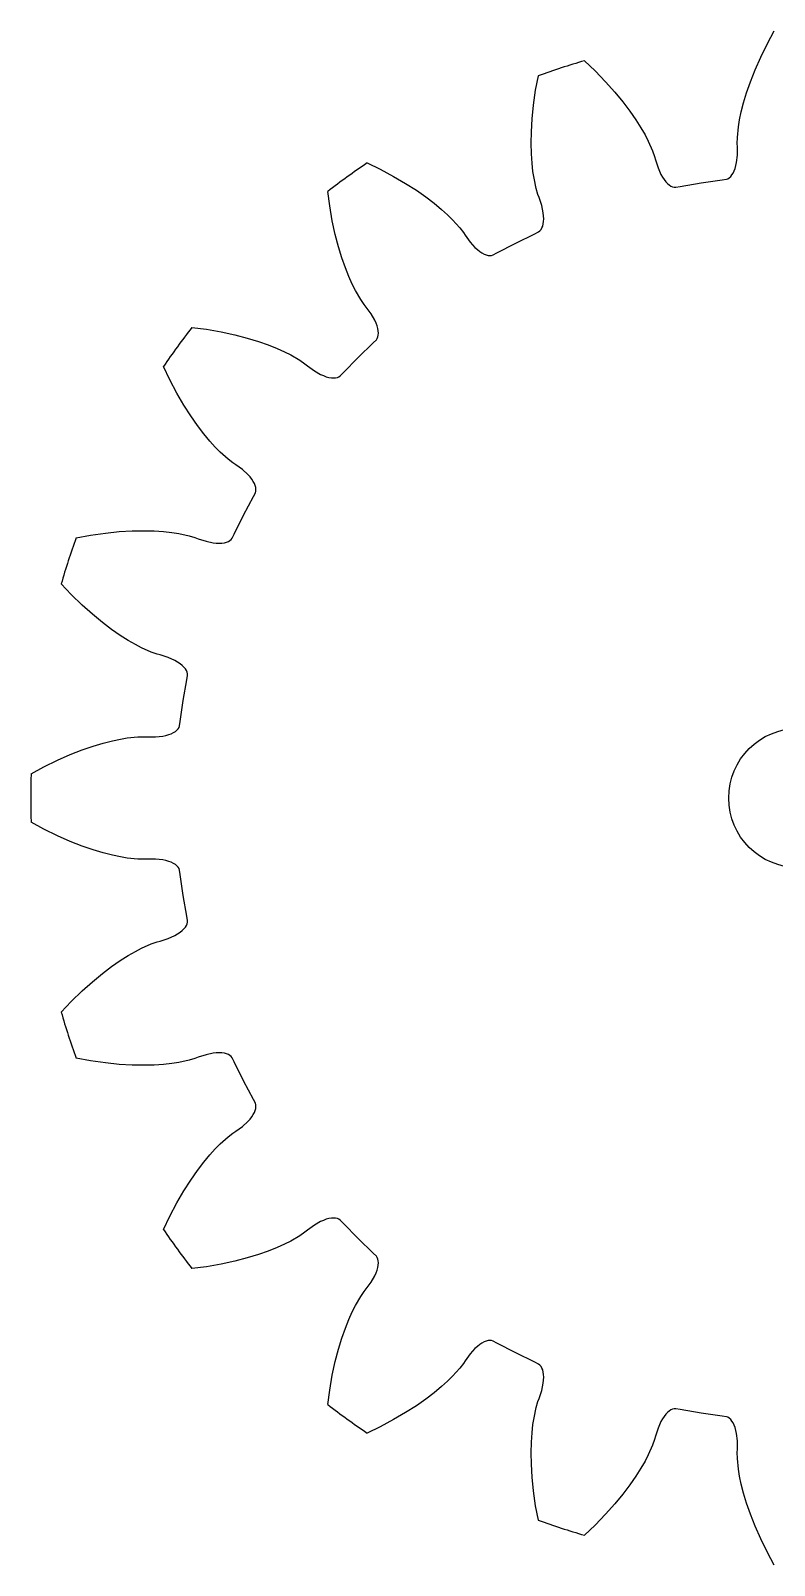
# Model space of a CAD drawing. Extents: x -22 to 22, y -22 to 22.
# Drawn here: x -22 to -0.69, y -21.99 to 21.99 of the extents above; entities that cross this region are included whole.
import ezdxf

# ---------------------------------------------------------------- set-up
doc = ezdxf.new("R2010")
doc.units = 0

msp = doc.modelspace()

# ---------------------------------------------------------------- linework, layer by layer
msp.add_circle((0, 0), 2)
msp.add_circle((0, 0), 2)
at = {"layer": 'layer0'}
for p, q in [((-0.894, 21.622), (-0.695, 21.989)), ((-1.085, 21.232), (-0.894, 21.622)), ((-6.134, 21.127), (-5.831, 20.84)), ((-1.246, 20.868), (-1.085, 21.232)), ((-7.532, 20.287), (-7.455, 20.698)), ((-5.831, 20.84), (-5.529, 20.528)), ((-1.38, 20.525), (-1.246, 20.868)), ((-7.593, 19.858), (-7.532, 20.287)), ((-5.529, 20.528), (-5.264, 20.231)), ((-5.264, 20.231), (-5.031, 19.947)), ((-1.488, 20.211), (-1.38, 20.525)), ((-7.633, 19.461), (-7.593, 19.858)), ((-5.031, 19.947), (-4.83, 19.681)), ((-1.64, 19.66), (-1.574, 19.921)), ((-1.574, 19.921), (-1.488, 20.211)), ((-7.655, 19.094), (-7.633, 19.461)), ((-4.83, 19.681), (-4.659, 19.433)), ((-4.659, 19.433), (-4.516, 19.205)), ((-1.72, 19.232), (-1.688, 19.43)), ((-1.688, 19.43), (-1.64, 19.66)), ((-7.66, 18.762), (-7.655, 19.094)), ((-4.516, 19.205), (-4.399, 19)), ((-4.399, 19), (-4.307, 18.822)), ((-1.756, 18.756), (-1.752, 18.93)), ((-1.752, 18.93), (-1.72, 19.232)), ((-7.653, 18.46), (-7.66, 18.762)), ((-4.307, 18.822), (-4.183, 18.544)), ((-4.183, 18.544), (-4.126, 18.381)), ((-1.751, 18.659), (-1.756, 18.756)), ((-1.752, 18.42), (-1.751, 18.659)), ((-12.363, 18.198), (-11.986, 18.018)), ((-7.635, 18.191), (-7.653, 18.46)), ((-7.609, 17.957), (-7.635, 18.191)), ((-4.126, 18.381), (-4.101, 18.287)), ((-4.101, 18.287), (-4.026, 18.06)), ((-4.026, 18.06), (-3.941, 17.871)), ((-1.843, 17.971), (-1.816, 18.043)), ((-1.816, 18.043), (-1.793, 18.124)), ((-1.793, 18.124), (-1.774, 18.214)), ((-1.774, 18.214), (-1.752, 18.42)), ((-11.986, 18.018), (-11.602, 17.815)), ((-11.602, 17.815), (-11.258, 17.614)), ((-11.258, 17.614), (-10.948, 17.416)), ((-7.579, 17.759), (-7.609, 17.957)), ((-7.516, 17.462), (-7.579, 17.759)), ((-3.941, 17.871), (-3.896, 17.791)), ((-3.896, 17.791), (-3.849, 17.721)), ((-3.849, 17.721), (-3.801, 17.66)), ((-3.801, 17.66), (-3.752, 17.61)), ((-3.752, 17.61), (-3.703, 17.569)), ((-3.391, 17.525), (-2.792, 17.63)), ((-2.792, 17.63), (-2.191, 17.715)), ((-2.191, 17.715), (-2.067, 17.732)), ((-2.067, 17.732), (-2.024, 17.748)), ((-2.024, 17.748), (-1.983, 17.774)), ((-1.983, 17.774), (-1.944, 17.809)), ((-1.944, 17.809), (-1.907, 17.854)), ((-1.907, 17.854), (-1.873, 17.908)), ((-1.873, 17.908), (-1.843, 17.971)), ((-13.432, 16.967), (-13.487, 17.381)), ((-10.948, 17.416), (-10.676, 17.225)), ((-10.676, 17.225), (-10.436, 17.042)), ((-7.466, 17.295), (-7.516, 17.462)), ((-7.431, 17.205), (-7.466, 17.295)), ((-7.358, 16.977), (-7.431, 17.205)), ((-3.703, 17.569), (-3.655, 17.538)), ((-3.655, 17.538), (-3.607, 17.517)), ((-3.607, 17.517), (-3.559, 17.505)), ((-3.559, 17.505), (-3.513, 17.503)), ((-3.513, 17.503), (-3.391, 17.525)), ((-13.358, 16.539), (-13.432, 16.967)), ((-10.436, 17.042), (-10.229, 16.869)), ((-10.229, 16.869), (-10.055, 16.711)), ((-7.316, 16.774), (-7.358, 16.977)), ((-7.306, 16.683), (-7.316, 16.774)), ((-13.273, 16.15), (-13.358, 16.539)), ((-10.055, 16.711), (-9.912, 16.57)), ((-9.912, 16.57), (-9.709, 16.344)), ((-9.709, 16.344), (-9.604, 16.206)), ((-7.41, 16.254), (-7.378, 16.291)), ((-7.378, 16.291), (-7.352, 16.337)), ((-7.352, 16.337), (-7.331, 16.39)), ((-7.331, 16.39), (-7.315, 16.452)), ((-7.315, 16.452), (-7.306, 16.522)), ((-7.302, 16.599), (-7.306, 16.683)), ((-7.306, 16.522), (-7.302, 16.599)), ((-13.181, 15.794), (-13.273, 16.15)), ((-9.604, 16.206), (-9.551, 16.125)), ((-9.551, 16.125), (-9.41, 15.932)), ((-9.41, 15.932), (-9.271, 15.778)), ((-8.64, 15.62), (-8.104, 15.904)), ((-8.104, 15.904), (-7.558, 16.171)), ((-7.558, 16.171), (-7.446, 16.225)), ((-7.446, 16.225), (-7.41, 16.254)), ((-13.083, 15.476), (-13.181, 15.794)), ((-12.983, 15.192), (-13.083, 15.476)), ((-9.271, 15.778), (-9.203, 15.716)), ((-9.203, 15.716), (-9.136, 15.664)), ((-9.136, 15.664), (-9.072, 15.622)), ((-9.072, 15.622), (-9.01, 15.588)), ((-9.01, 15.588), (-8.951, 15.565)), ((-8.951, 15.565), (-8.895, 15.55)), ((-8.895, 15.55), (-8.843, 15.545)), ((-8.843, 15.545), (-8.794, 15.548)), ((-8.794, 15.548), (-8.75, 15.561)), ((-8.75, 15.561), (-8.64, 15.62)), ((-12.883, 14.942), (-12.983, 15.192)), ((-12.786, 14.727), (-12.883, 14.942)), ((-12.696, 14.548), (-12.786, 14.727)), ((-12.544, 14.285), (-12.696, 14.548)), ((-12.445, 14.142), (-12.544, 14.285)), ((-12.384, 14.066), (-12.445, 14.142)), ((-12.244, 13.872), (-12.384, 14.066)), ((-12.141, 13.693), (-12.244, 13.872)), ((-12.103, 13.609), (-12.141, 13.693)), ((-17.381, 13.487), (-16.967, 13.432)), ((-16.967, 13.432), (-16.539, 13.358)), ((-16.539, 13.358), (-16.15, 13.273)), ((-16.15, 13.273), (-15.794, 13.181)), ((-12.074, 13.53), (-12.103, 13.609)), ((-12.054, 13.456), (-12.074, 13.53)), ((-12.07, 13.169), (-12.051, 13.214)), ((-12.041, 13.386), (-12.054, 13.456)), ((-12.051, 13.214), (-12.04, 13.265)), ((-12.037, 13.323), (-12.041, 13.386)), ((-12.04, 13.265), (-12.037, 13.323)), ((-15.794, 13.181), (-15.476, 13.083)), ((-15.476, 13.083), (-15.192, 12.983)), ((-15.192, 12.983), (-14.942, 12.883)), ((-14.942, 12.883), (-14.727, 12.786)), ((-14.727, 12.786), (-14.548, 12.696)), ((-12.622, 12.622), (-12.185, 13.044)), ((-12.185, 13.044), (-12.095, 13.13)), ((-12.095, 13.13), (-12.07, 13.169)), ((-18.018, 11.986), (-18.198, 12.363)), ((-14.548, 12.696), (-14.285, 12.544)), ((-14.285, 12.544), (-14.142, 12.445)), ((-14.142, 12.445), (-14.066, 12.384)), ((-14.066, 12.384), (-13.872, 12.244)), ((-13.044, 12.185), (-12.622, 12.622)), ((-17.815, 11.602), (-18.018, 11.986)), ((-13.872, 12.244), (-13.693, 12.141)), ((-13.693, 12.141), (-13.609, 12.103)), ((-13.609, 12.103), (-13.53, 12.074)), ((-13.53, 12.074), (-13.456, 12.054)), ((-13.456, 12.054), (-13.386, 12.041)), ((-13.386, 12.041), (-13.323, 12.037)), ((-13.323, 12.037), (-13.265, 12.04)), ((-13.265, 12.04), (-13.214, 12.051)), ((-13.214, 12.051), (-13.169, 12.07)), ((-13.169, 12.07), (-13.13, 12.095)), ((-13.13, 12.095), (-13.044, 12.185)), ((-17.614, 11.258), (-17.815, 11.602)), ((-17.416, 10.948), (-17.614, 11.258)), ((-17.225, 10.676), (-17.416, 10.948)), ((-17.042, 10.436), (-17.225, 10.676)), ((-16.869, 10.229), (-17.042, 10.436)), ((-16.711, 10.055), (-16.869, 10.229)), ((-16.57, 9.912), (-16.711, 10.055)), ((-16.344, 9.709), (-16.57, 9.912)), ((-16.206, 9.604), (-16.344, 9.709)), ((-16.125, 9.551), (-16.206, 9.604)), ((-15.932, 9.41), (-16.125, 9.551)), ((-15.778, 9.271), (-15.932, 9.41)), ((-15.716, 9.203), (-15.778, 9.271)), ((-15.664, 9.136), (-15.716, 9.203)), ((-15.622, 9.072), (-15.664, 9.136)), ((-15.588, 9.01), (-15.622, 9.072)), ((-15.565, 8.951), (-15.588, 9.01)), ((-15.55, 8.895), (-15.565, 8.951)), ((-15.545, 8.843), (-15.55, 8.895)), ((-15.548, 8.794), (-15.545, 8.843)), ((-15.904, 8.104), (-15.62, 8.64)), ((-15.62, 8.64), (-15.561, 8.75)), ((-15.561, 8.75), (-15.548, 8.794)), ((-16.171, 7.558), (-15.904, 8.104)), ((-20.698, 7.455), (-20.287, 7.532)), ((-20.287, 7.532), (-19.858, 7.593)), ((-19.858, 7.593), (-19.461, 7.633)), ((-19.461, 7.633), (-19.094, 7.655)), ((-19.094, 7.655), (-18.762, 7.66)), ((-18.762, 7.66), (-18.46, 7.653)), ((-18.46, 7.653), (-18.191, 7.635)), ((-18.191, 7.635), (-17.957, 7.609)), ((-17.957, 7.609), (-17.759, 7.579)), ((-17.759, 7.579), (-17.462, 7.516)), ((-17.462, 7.516), (-17.295, 7.466)), ((-16.225, 7.446), (-16.171, 7.558)), ((-17.295, 7.466), (-17.205, 7.431)), ((-17.205, 7.431), (-16.977, 7.358)), ((-16.977, 7.358), (-16.774, 7.316)), ((-16.774, 7.316), (-16.683, 7.306)), ((-16.683, 7.306), (-16.599, 7.302)), ((-16.599, 7.302), (-16.522, 7.306)), ((-16.522, 7.306), (-16.452, 7.315)), ((-16.452, 7.315), (-16.39, 7.331)), ((-16.39, 7.331), (-16.337, 7.352)), ((-16.337, 7.352), (-16.291, 7.378)), ((-16.291, 7.378), (-16.254, 7.41)), ((-16.254, 7.41), (-16.225, 7.446)), ((-20.84, 5.831), (-21.127, 6.134)), ((-20.528, 5.529), (-20.84, 5.831)), ((-20.231, 5.264), (-20.528, 5.529)), ((-19.947, 5.031), (-20.231, 5.264)), ((-19.681, 4.83), (-19.947, 5.031)), ((-19.433, 4.659), (-19.681, 4.83)), ((-19.205, 4.516), (-19.433, 4.659)), ((-19, 4.399), (-19.205, 4.516)), ((-18.822, 4.307), (-19, 4.399)), ((-18.544, 4.183), (-18.822, 4.307)), ((-18.381, 4.126), (-18.544, 4.183)), ((-18.287, 4.101), (-18.381, 4.126)), ((-18.06, 4.026), (-18.287, 4.101)), ((-17.871, 3.941), (-18.06, 4.026)), ((-17.791, 3.896), (-17.871, 3.941)), ((-17.721, 3.849), (-17.791, 3.896)), ((-17.66, 3.801), (-17.721, 3.849)), ((-17.61, 3.752), (-17.66, 3.801)), ((-17.569, 3.703), (-17.61, 3.752)), ((-17.538, 3.655), (-17.569, 3.703)), ((-17.517, 3.607), (-17.538, 3.655)), ((-17.505, 3.559), (-17.517, 3.607)), ((-17.503, 3.513), (-17.505, 3.559)), ((-17.63, 2.792), (-17.525, 3.391)), ((-17.525, 3.391), (-17.503, 3.513)), ((-17.715, 2.191), (-17.63, 2.792)), ((-18.42, 1.752), (-18.214, 1.774)), ((-18.214, 1.774), (-18.124, 1.793)), ((-18.124, 1.793), (-18.043, 1.816)), ((-18.043, 1.816), (-17.971, 1.843)), ((-17.971, 1.843), (-17.908, 1.873)), ((-17.908, 1.873), (-17.854, 1.907)), ((-17.854, 1.907), (-17.809, 1.944)), ((-17.809, 1.944), (-17.774, 1.983)), ((-17.774, 1.983), (-17.748, 2.024)), ((-17.748, 2.024), (-17.732, 2.067)), ((-17.732, 2.067), (-17.715, 2.191)), ((-20.868, 1.246), (-20.525, 1.38)), ((-20.525, 1.38), (-20.211, 1.488)), ((-20.211, 1.488), (-19.921, 1.574)), ((-19.921, 1.574), (-19.66, 1.64)), ((-19.66, 1.64), (-19.43, 1.688)), ((-19.43, 1.688), (-19.232, 1.72)), ((-19.232, 1.72), (-18.93, 1.752)), ((-18.93, 1.752), (-18.756, 1.756)), ((-18.756, 1.756), (-18.659, 1.751)), ((-18.659, 1.751), (-18.42, 1.752)), ((-21.989, 0.695), (-21.622, 0.894)), ((-21.622, 0.894), (-21.232, 1.085)), ((-21.232, 1.085), (-20.868, 1.246)), ((-21.622, -0.894), (-21.989, -0.695)), ((-21.232, -1.085), (-21.622, -0.894)), ((-20.868, -1.246), (-21.232, -1.085)), ((-20.525, -1.38), (-20.868, -1.246)), ((-20.211, -1.488), (-20.525, -1.38)), ((-19.921, -1.574), (-20.211, -1.488)), ((-19.66, -1.64), (-19.921, -1.574)), ((-19.43, -1.688), (-19.66, -1.64)), ((-19.232, -1.72), (-19.43, -1.688)), ((-18.93, -1.752), (-19.232, -1.72)), ((-18.756, -1.756), (-18.93, -1.752)), ((-18.659, -1.751), (-18.756, -1.756)), ((-18.42, -1.752), (-18.659, -1.751)), ((-18.214, -1.774), (-18.42, -1.752)), ((-18.124, -1.793), (-18.214, -1.774)), ((-18.043, -1.816), (-18.124, -1.793)), ((-17.971, -1.843), (-18.043, -1.816)), ((-17.908, -1.873), (-17.971, -1.843)), ((-17.854, -1.907), (-17.908, -1.873)), ((-17.809, -1.944), (-17.854, -1.907)), ((-17.774, -1.983), (-17.809, -1.944)), ((-17.748, -2.024), (-17.774, -1.983)), ((-17.732, -2.067), (-17.748, -2.024)), ((-17.715, -2.191), (-17.732, -2.067)), ((-17.63, -2.792), (-17.715, -2.191)), ((-17.525, -3.391), (-17.63, -2.792)), ((-17.503, -3.513), (-17.525, -3.391)), ((-17.505, -3.559), (-17.503, -3.513)), ((-18.06, -4.026), (-17.871, -3.941)), ((-17.871, -3.941), (-17.791, -3.896)), ((-17.791, -3.896), (-17.721, -3.849)), ((-17.721, -3.849), (-17.66, -3.801)), ((-17.66, -3.801), (-17.61, -3.752)), ((-17.61, -3.752), (-17.569, -3.703)), ((-17.569, -3.703), (-17.538, -3.655)), ((-17.538, -3.655), (-17.517, -3.607)), ((-17.517, -3.607), (-17.505, -3.559)), ((-19, -4.399), (-18.822, -4.307)), ((-18.822, -4.307), (-18.544, -4.183)), ((-18.544, -4.183), (-18.381, -4.126)), ((-18.381, -4.126), (-18.287, -4.101)), ((-18.287, -4.101), (-18.06, -4.026)), ((-19.947, -5.031), (-19.681, -4.83)), ((-19.681, -4.83), (-19.433, -4.659)), ((-19.433, -4.659), (-19.205, -4.516)), ((-19.205, -4.516), (-19, -4.399)), ((-20.528, -5.529), (-20.231, -5.264)), ((-20.231, -5.264), (-19.947, -5.031)), ((-20.84, -5.831), (-20.528, -5.529)), ((-21.127, -6.134), (-20.84, -5.831)), ((-20.287, -7.532), (-20.698, -7.455)), ((-17.295, -7.466), (-17.462, -7.516)), ((-17.205, -7.431), (-17.295, -7.466)), ((-16.977, -7.358), (-17.205, -7.431)), ((-16.774, -7.316), (-16.977, -7.358)), ((-16.683, -7.306), (-16.774, -7.316)), ((-16.599, -7.302), (-16.683, -7.306)), ((-16.522, -7.306), (-16.599, -7.302)), ((-16.452, -7.315), (-16.522, -7.306)), ((-16.39, -7.331), (-16.452, -7.315)), ((-16.337, -7.352), (-16.39, -7.331)), ((-16.291, -7.378), (-16.337, -7.352)), ((-16.254, -7.41), (-16.291, -7.378)), ((-16.225, -7.446), (-16.254, -7.41)), ((-16.171, -7.558), (-16.225, -7.446)), ((-19.858, -7.593), (-20.287, -7.532)), ((-19.461, -7.633), (-19.858, -7.593)), ((-19.094, -7.655), (-19.461, -7.633)), ((-18.762, -7.66), (-19.094, -7.655)), ((-18.46, -7.653), (-18.762, -7.66)), ((-18.191, -7.635), (-18.46, -7.653)), ((-17.957, -7.609), (-18.191, -7.635)), ((-17.759, -7.579), (-17.957, -7.609)), ((-17.462, -7.516), (-17.759, -7.579)), ((-15.904, -8.104), (-16.171, -7.558)), ((-15.62, -8.64), (-15.904, -8.104)), ((-15.561, -8.75), (-15.62, -8.64)), ((-15.548, -8.794), (-15.561, -8.75)), ((-15.545, -8.843), (-15.548, -8.794)), ((-15.778, -9.271), (-15.716, -9.203)), ((-15.716, -9.203), (-15.664, -9.136)), ((-15.664, -9.136), (-15.622, -9.072)), ((-15.622, -9.072), (-15.588, -9.01)), ((-15.588, -9.01), (-15.565, -8.951)), ((-15.565, -8.951), (-15.55, -8.895)), ((-15.55, -8.895), (-15.545, -8.843)), ((-16.344, -9.709), (-16.206, -9.604)), ((-16.206, -9.604), (-16.125, -9.551)), ((-16.125, -9.551), (-15.932, -9.41)), ((-15.932, -9.41), (-15.778, -9.271)), ((-16.869, -10.229), (-16.711, -10.055)), ((-16.711, -10.055), (-16.57, -9.912)), ((-16.57, -9.912), (-16.344, -9.709)), ((-17.225, -10.676), (-17.042, -10.436)), ((-17.042, -10.436), (-16.869, -10.229)), ((-17.614, -11.258), (-17.416, -10.948)), ((-17.416, -10.948), (-17.225, -10.676)), ((-17.815, -11.602), (-17.614, -11.258)), ((-18.018, -11.986), (-17.815, -11.602)), ((-18.198, -12.363), (-18.018, -11.986)), ((-13.872, -12.244), (-14.066, -12.384)), ((-13.693, -12.141), (-13.872, -12.244)), ((-13.609, -12.103), (-13.693, -12.141)), ((-13.53, -12.074), (-13.609, -12.103)), ((-13.456, -12.054), (-13.53, -12.074)), ((-13.386, -12.041), (-13.456, -12.054)), ((-13.323, -12.037), (-13.386, -12.041)), ((-13.265, -12.04), (-13.323, -12.037)), ((-13.214, -12.051), (-13.265, -12.04)), ((-13.169, -12.07), (-13.214, -12.051)), ((-13.13, -12.095), (-13.169, -12.07)), ((-13.044, -12.185), (-13.13, -12.095)), ((-12.622, -12.622), (-13.044, -12.185)), ((-14.548, -12.696), (-14.727, -12.786)), ((-14.285, -12.544), (-14.548, -12.696)), ((-14.142, -12.445), (-14.285, -12.544)), ((-14.066, -12.384), (-14.142, -12.445)), ((-12.185, -13.044), (-12.622, -12.622)), ((-15.794, -13.181), (-16.15, -13.273)), ((-15.476, -13.083), (-15.794, -13.181)), ((-15.192, -12.983), (-15.476, -13.083)), ((-14.942, -12.883), (-15.192, -12.983)), ((-14.727, -12.786), (-14.942, -12.883)), ((-12.095, -13.13), (-12.185, -13.044)), ((-12.07, -13.169), (-12.095, -13.13)), ((-12.051, -13.214), (-12.07, -13.169)), ((-16.967, -13.432), (-17.381, -13.487)), ((-16.539, -13.358), (-16.967, -13.432)), ((-16.15, -13.273), (-16.539, -13.358)), ((-12.141, -13.693), (-12.103, -13.609)), ((-12.103, -13.609), (-12.074, -13.53)), ((-12.074, -13.53), (-12.054, -13.456)), ((-12.054, -13.456), (-12.041, -13.386)), ((-12.04, -13.265), (-12.051, -13.214)), ((-12.041, -13.386), (-12.037, -13.323)), ((-12.037, -13.323), (-12.04, -13.265)), ((-12.445, -14.142), (-12.384, -14.066)), ((-12.384, -14.066), (-12.244, -13.872)), ((-12.244, -13.872), (-12.141, -13.693)), ((-12.696, -14.548), (-12.544, -14.285)), ((-12.544, -14.285), (-12.445, -14.142)), ((-12.983, -15.192), (-12.883, -14.942)), ((-12.883, -14.942), (-12.786, -14.727)), ((-12.786, -14.727), (-12.696, -14.548)), ((-13.083, -15.476), (-12.983, -15.192)), ((-13.273, -16.15), (-13.181, -15.794)), ((-13.181, -15.794), (-13.083, -15.476)), ((-9.271, -15.778), (-9.41, -15.932)), ((-9.203, -15.716), (-9.271, -15.778)), ((-9.136, -15.664), (-9.203, -15.716)), ((-9.072, -15.622), (-9.136, -15.664)), ((-9.01, -15.588), (-9.072, -15.622)), ((-8.951, -15.565), (-9.01, -15.588)), ((-8.895, -15.55), (-8.951, -15.565)), ((-8.843, -15.545), (-8.895, -15.55)), ((-8.794, -15.548), (-8.843, -15.545)), ((-8.75, -15.561), (-8.794, -15.548)), ((-8.64, -15.62), (-8.75, -15.561)), ((-8.104, -15.904), (-8.64, -15.62)), ((-13.358, -16.539), (-13.273, -16.15)), ((-9.604, -16.206), (-9.709, -16.344)), ((-9.551, -16.125), (-9.604, -16.206)), ((-9.41, -15.932), (-9.551, -16.125)), ((-7.558, -16.171), (-8.104, -15.904)), ((-7.446, -16.225), (-7.558, -16.171)), ((-7.41, -16.254), (-7.446, -16.225)), ((-7.378, -16.291), (-7.41, -16.254)), ((-13.432, -16.967), (-13.358, -16.539)), ((-10.055, -16.711), (-10.229, -16.869)), ((-9.912, -16.57), (-10.055, -16.711)), ((-9.709, -16.344), (-9.912, -16.57)), ((-7.352, -16.337), (-7.378, -16.291)), ((-7.331, -16.39), (-7.352, -16.337)), ((-7.315, -16.452), (-7.331, -16.39)), ((-7.316, -16.774), (-7.306, -16.683)), ((-7.306, -16.522), (-7.315, -16.452)), ((-7.302, -16.599), (-7.306, -16.522)), ((-7.306, -16.683), (-7.302, -16.599)), ((-13.487, -17.381), (-13.432, -16.967)), ((-10.436, -17.042), (-10.676, -17.225)), ((-10.229, -16.869), (-10.436, -17.042)), ((-7.431, -17.205), (-7.358, -16.977)), ((-7.358, -16.977), (-7.316, -16.774)), ((-10.948, -17.416), (-11.258, -17.614)), ((-10.676, -17.225), (-10.948, -17.416)), ((-7.579, -17.759), (-7.516, -17.462)), ((-7.516, -17.462), (-7.466, -17.295)), ((-7.466, -17.295), (-7.431, -17.205)), ((-3.703, -17.569), (-3.752, -17.61)), ((-3.655, -17.538), (-3.703, -17.569)), ((-3.607, -17.517), (-3.655, -17.538)), ((-3.559, -17.505), (-3.607, -17.517)), ((-3.513, -17.503), (-3.559, -17.505)), ((-3.391, -17.525), (-3.513, -17.503)), ((-2.792, -17.63), (-3.391, -17.525)), ((-11.986, -18.018), (-12.363, -18.198)), ((-11.602, -17.815), (-11.986, -18.018)), ((-11.258, -17.614), (-11.602, -17.815)), ((-7.635, -18.191), (-7.609, -17.957)), ((-7.609, -17.957), (-7.579, -17.759)), ((-3.941, -17.871), (-4.026, -18.06)), ((-3.896, -17.791), (-3.941, -17.871)), ((-3.849, -17.721), (-3.896, -17.791)), ((-3.801, -17.66), (-3.849, -17.721)), ((-3.752, -17.61), (-3.801, -17.66)), ((-2.191, -17.715), (-2.792, -17.63)), ((-2.067, -17.732), (-2.191, -17.715)), ((-2.024, -17.748), (-2.067, -17.732)), ((-1.983, -17.774), (-2.024, -17.748)), ((-1.944, -17.809), (-1.983, -17.774)), ((-1.907, -17.854), (-1.944, -17.809)), ((-1.873, -17.908), (-1.907, -17.854)), ((-1.843, -17.971), (-1.873, -17.908)), ((-1.816, -18.043), (-1.843, -17.971)), ((-7.66, -18.762), (-7.653, -18.46)), ((-7.653, -18.46), (-7.635, -18.191)), ((-4.126, -18.381), (-4.183, -18.544)), ((-4.101, -18.287), (-4.126, -18.381)), ((-4.026, -18.06), (-4.101, -18.287)), ((-1.793, -18.124), (-1.816, -18.043)), ((-1.774, -18.214), (-1.793, -18.124)), ((-1.752, -18.42), (-1.774, -18.214)), ((-1.751, -18.659), (-1.752, -18.42)), ((-7.655, -19.094), (-7.66, -18.762)), ((-4.307, -18.822), (-4.399, -19)), ((-4.183, -18.544), (-4.307, -18.822)), ((-1.756, -18.756), (-1.751, -18.659)), ((-1.752, -18.93), (-1.756, -18.756)), ((-7.633, -19.461), (-7.655, -19.094)), ((-4.516, -19.205), (-4.659, -19.433)), ((-4.399, -19), (-4.516, -19.205)), ((-1.72, -19.232), (-1.752, -18.93)), ((-1.688, -19.43), (-1.72, -19.232)), ((-7.593, -19.858), (-7.633, -19.461)), ((-4.83, -19.681), (-5.031, -19.947)), ((-4.659, -19.433), (-4.83, -19.681)), ((-1.64, -19.66), (-1.688, -19.43)), ((-1.574, -19.921), (-1.64, -19.66)), ((-7.532, -20.287), (-7.593, -19.858)), ((-5.031, -19.947), (-5.264, -20.231)), ((-1.488, -20.211), (-1.574, -19.921)), ((-1.38, -20.525), (-1.488, -20.211)), ((-7.455, -20.698), (-7.532, -20.287)), ((-5.529, -20.528), (-5.831, -20.84)), ((-5.264, -20.231), (-5.529, -20.528)), ((-1.246, -20.868), (-1.38, -20.525)), ((-5.831, -20.84), (-6.134, -21.127)), ((-1.085, -21.232), (-1.246, -20.868)), ((-0.894, -21.622), (-1.085, -21.232)), ((-0.695, -21.989), (-0.894, -21.622))]:
    msp.add_line(p, q, dxfattribs=at)
for start, end in [(106.1909, 109.8091), (124.1909, 127.8091), (142.1909, 145.8091), (160.1909, 163.8091), (178.1909, 181.8091), (196.1909, 199.8091), (214.1909, 217.8091), (232.1909, 235.8091), (250.1909, 253.8091)]:
    msp.add_arc((0, 0), 22, start, end, dxfattribs=at)
at = {"layer": 'layer1'}
for p, q in [((-0.894, 21.622), (-0.695, 21.989)), ((-1.085, 21.232), (-0.894, 21.622)), ((-6.134, 21.127), (-5.831, 20.84)), ((-1.246, 20.868), (-1.085, 21.232)), ((-7.532, 20.287), (-7.455, 20.698)), ((-5.831, 20.84), (-5.529, 20.528)), ((-1.38, 20.525), (-1.246, 20.868)), ((-7.593, 19.858), (-7.532, 20.287)), ((-5.529, 20.528), (-5.264, 20.231)), ((-5.264, 20.231), (-5.031, 19.947)), ((-1.488, 20.211), (-1.38, 20.525)), ((-7.633, 19.461), (-7.593, 19.858)), ((-5.031, 19.947), (-4.83, 19.681)), ((-1.64, 19.66), (-1.574, 19.921)), ((-1.574, 19.921), (-1.488, 20.211)), ((-7.655, 19.094), (-7.633, 19.461)), ((-4.83, 19.681), (-4.659, 19.433)), ((-4.659, 19.433), (-4.516, 19.205)), ((-1.72, 19.232), (-1.688, 19.43)), ((-1.688, 19.43), (-1.64, 19.66)), ((-7.66, 18.762), (-7.655, 19.094)), ((-4.516, 19.205), (-4.399, 19)), ((-4.399, 19), (-4.307, 18.822)), ((-1.756, 18.756), (-1.752, 18.93)), ((-1.752, 18.93), (-1.72, 19.232)), ((-7.653, 18.46), (-7.66, 18.762)), ((-4.307, 18.822), (-4.183, 18.544)), ((-4.183, 18.544), (-4.126, 18.381)), ((-1.751, 18.659), (-1.756, 18.756)), ((-1.752, 18.42), (-1.751, 18.659)), ((-12.363, 18.198), (-11.986, 18.018)), ((-7.635, 18.191), (-7.653, 18.46)), ((-7.609, 17.957), (-7.635, 18.191)), ((-4.126, 18.381), (-4.101, 18.287)), ((-4.101, 18.287), (-4.026, 18.06)), ((-4.026, 18.06), (-3.941, 17.871)), ((-1.843, 17.971), (-1.816, 18.043)), ((-1.816, 18.043), (-1.793, 18.124)), ((-1.793, 18.124), (-1.774, 18.214)), ((-1.774, 18.214), (-1.752, 18.42)), ((-11.986, 18.018), (-11.602, 17.815)), ((-11.602, 17.815), (-11.258, 17.614)), ((-11.258, 17.614), (-10.948, 17.416)), ((-7.579, 17.759), (-7.609, 17.957)), ((-7.516, 17.462), (-7.579, 17.759)), ((-3.941, 17.871), (-3.896, 17.791)), ((-3.896, 17.791), (-3.849, 17.721)), ((-3.849, 17.721), (-3.801, 17.66)), ((-3.801, 17.66), (-3.752, 17.61)), ((-3.752, 17.61), (-3.703, 17.569)), ((-3.391, 17.525), (-2.792, 17.63)), ((-2.792, 17.63), (-2.191, 17.715)), ((-2.191, 17.715), (-2.067, 17.732)), ((-2.067, 17.732), (-2.024, 17.748)), ((-2.024, 17.748), (-1.983, 17.774)), ((-1.983, 17.774), (-1.944, 17.809)), ((-1.944, 17.809), (-1.907, 17.854)), ((-1.907, 17.854), (-1.873, 17.908)), ((-1.873, 17.908), (-1.843, 17.971)), ((-13.432, 16.967), (-13.487, 17.381)), ((-10.948, 17.416), (-10.676, 17.225)), ((-10.676, 17.225), (-10.436, 17.042)), ((-7.466, 17.295), (-7.516, 17.462)), ((-7.431, 17.205), (-7.466, 17.295)), ((-7.358, 16.977), (-7.431, 17.205)), ((-3.703, 17.569), (-3.655, 17.538)), ((-3.655, 17.538), (-3.607, 17.517)), ((-3.607, 17.517), (-3.559, 17.505)), ((-3.559, 17.505), (-3.513, 17.503)), ((-3.513, 17.503), (-3.391, 17.525)), ((-13.358, 16.539), (-13.432, 16.967)), ((-10.436, 17.042), (-10.229, 16.869)), ((-10.229, 16.869), (-10.055, 16.711)), ((-7.316, 16.774), (-7.358, 16.977)), ((-7.306, 16.683), (-7.316, 16.774)), ((-13.273, 16.15), (-13.358, 16.539)), ((-10.055, 16.711), (-9.912, 16.57)), ((-9.912, 16.57), (-9.709, 16.344)), ((-9.709, 16.344), (-9.604, 16.206)), ((-7.41, 16.254), (-7.378, 16.291)), ((-7.378, 16.291), (-7.352, 16.337)), ((-7.352, 16.337), (-7.331, 16.39)), ((-7.331, 16.39), (-7.315, 16.452)), ((-7.315, 16.452), (-7.306, 16.522)), ((-7.302, 16.599), (-7.306, 16.683)), ((-7.306, 16.522), (-7.302, 16.599)), ((-13.181, 15.794), (-13.273, 16.15)), ((-9.604, 16.206), (-9.551, 16.125)), ((-9.551, 16.125), (-9.41, 15.932)), ((-9.41, 15.932), (-9.271, 15.778)), ((-8.64, 15.62), (-8.104, 15.904)), ((-8.104, 15.904), (-7.558, 16.171)), ((-7.558, 16.171), (-7.446, 16.225)), ((-7.446, 16.225), (-7.41, 16.254)), ((-13.083, 15.476), (-13.181, 15.794)), ((-12.983, 15.192), (-13.083, 15.476)), ((-9.271, 15.778), (-9.203, 15.716)), ((-9.203, 15.716), (-9.136, 15.664)), ((-9.136, 15.664), (-9.072, 15.622)), ((-9.072, 15.622), (-9.01, 15.588)), ((-9.01, 15.588), (-8.951, 15.565)), ((-8.951, 15.565), (-8.895, 15.55)), ((-8.895, 15.55), (-8.843, 15.545)), ((-8.843, 15.545), (-8.794, 15.548)), ((-8.794, 15.548), (-8.75, 15.561)), ((-8.75, 15.561), (-8.64, 15.62)), ((-12.883, 14.942), (-12.983, 15.192)), ((-12.786, 14.727), (-12.883, 14.942)), ((-12.696, 14.548), (-12.786, 14.727)), ((-12.544, 14.285), (-12.696, 14.548)), ((-12.445, 14.142), (-12.544, 14.285)), ((-12.384, 14.066), (-12.445, 14.142)), ((-12.244, 13.872), (-12.384, 14.066)), ((-12.141, 13.693), (-12.244, 13.872)), ((-12.103, 13.609), (-12.141, 13.693)), ((-17.381, 13.487), (-16.967, 13.432)), ((-16.967, 13.432), (-16.539, 13.358)), ((-16.539, 13.358), (-16.15, 13.273)), ((-16.15, 13.273), (-15.794, 13.181)), ((-12.074, 13.53), (-12.103, 13.609)), ((-12.054, 13.456), (-12.074, 13.53)), ((-12.07, 13.169), (-12.051, 13.214)), ((-12.041, 13.386), (-12.054, 13.456)), ((-12.051, 13.214), (-12.04, 13.265)), ((-12.037, 13.323), (-12.041, 13.386)), ((-12.04, 13.265), (-12.037, 13.323)), ((-15.794, 13.181), (-15.476, 13.083)), ((-15.476, 13.083), (-15.192, 12.983)), ((-15.192, 12.983), (-14.942, 12.883)), ((-14.942, 12.883), (-14.727, 12.786)), ((-14.727, 12.786), (-14.548, 12.696)), ((-12.622, 12.622), (-12.185, 13.044)), ((-12.185, 13.044), (-12.095, 13.13)), ((-12.095, 13.13), (-12.07, 13.169)), ((-18.018, 11.986), (-18.198, 12.363)), ((-14.548, 12.696), (-14.285, 12.544)), ((-14.285, 12.544), (-14.142, 12.445)), ((-14.142, 12.445), (-14.066, 12.384)), ((-14.066, 12.384), (-13.872, 12.244)), ((-13.044, 12.185), (-12.622, 12.622)), ((-17.815, 11.602), (-18.018, 11.986)), ((-13.872, 12.244), (-13.693, 12.141)), ((-13.693, 12.141), (-13.609, 12.103)), ((-13.609, 12.103), (-13.53, 12.074)), ((-13.53, 12.074), (-13.456, 12.054)), ((-13.456, 12.054), (-13.386, 12.041)), ((-13.386, 12.041), (-13.323, 12.037)), ((-13.323, 12.037), (-13.265, 12.04)), ((-13.265, 12.04), (-13.214, 12.051)), ((-13.214, 12.051), (-13.169, 12.07)), ((-13.169, 12.07), (-13.13, 12.095)), ((-13.13, 12.095), (-13.044, 12.185)), ((-17.614, 11.258), (-17.815, 11.602)), ((-17.416, 10.948), (-17.614, 11.258)), ((-17.225, 10.676), (-17.416, 10.948)), ((-17.042, 10.436), (-17.225, 10.676)), ((-16.869, 10.229), (-17.042, 10.436)), ((-16.711, 10.055), (-16.869, 10.229)), ((-16.57, 9.912), (-16.711, 10.055)), ((-16.344, 9.709), (-16.57, 9.912)), ((-16.206, 9.604), (-16.344, 9.709)), ((-16.125, 9.551), (-16.206, 9.604)), ((-15.932, 9.41), (-16.125, 9.551)), ((-15.778, 9.271), (-15.932, 9.41)), ((-15.716, 9.203), (-15.778, 9.271)), ((-15.664, 9.136), (-15.716, 9.203)), ((-15.622, 9.072), (-15.664, 9.136)), ((-15.588, 9.01), (-15.622, 9.072)), ((-15.565, 8.951), (-15.588, 9.01)), ((-15.55, 8.895), (-15.565, 8.951)), ((-15.545, 8.843), (-15.55, 8.895)), ((-15.548, 8.794), (-15.545, 8.843)), ((-15.904, 8.104), (-15.62, 8.64)), ((-15.62, 8.64), (-15.561, 8.75)), ((-15.561, 8.75), (-15.548, 8.794)), ((-16.171, 7.558), (-15.904, 8.104)), ((-20.698, 7.455), (-20.287, 7.532)), ((-20.287, 7.532), (-19.858, 7.593)), ((-19.858, 7.593), (-19.461, 7.633)), ((-19.461, 7.633), (-19.094, 7.655)), ((-19.094, 7.655), (-18.762, 7.66)), ((-18.762, 7.66), (-18.46, 7.653)), ((-18.46, 7.653), (-18.191, 7.635)), ((-18.191, 7.635), (-17.957, 7.609)), ((-17.957, 7.609), (-17.759, 7.579)), ((-17.759, 7.579), (-17.462, 7.516)), ((-17.462, 7.516), (-17.295, 7.466)), ((-16.225, 7.446), (-16.171, 7.558)), ((-17.295, 7.466), (-17.205, 7.431)), ((-17.205, 7.431), (-16.977, 7.358)), ((-16.977, 7.358), (-16.774, 7.316)), ((-16.774, 7.316), (-16.683, 7.306)), ((-16.683, 7.306), (-16.599, 7.302)), ((-16.599, 7.302), (-16.522, 7.306)), ((-16.522, 7.306), (-16.452, 7.315)), ((-16.452, 7.315), (-16.39, 7.331)), ((-16.39, 7.331), (-16.337, 7.352)), ((-16.337, 7.352), (-16.291, 7.378)), ((-16.291, 7.378), (-16.254, 7.41)), ((-16.254, 7.41), (-16.225, 7.446)), ((-20.84, 5.831), (-21.127, 6.134)), ((-20.528, 5.529), (-20.84, 5.831)), ((-20.231, 5.264), (-20.528, 5.529)), ((-19.947, 5.031), (-20.231, 5.264)), ((-19.681, 4.83), (-19.947, 5.031)), ((-19.433, 4.659), (-19.681, 4.83)), ((-19.205, 4.516), (-19.433, 4.659)), ((-19, 4.399), (-19.205, 4.516)), ((-18.822, 4.307), (-19, 4.399)), ((-18.544, 4.183), (-18.822, 4.307)), ((-18.381, 4.126), (-18.544, 4.183)), ((-18.287, 4.101), (-18.381, 4.126)), ((-18.06, 4.026), (-18.287, 4.101)), ((-17.871, 3.941), (-18.06, 4.026)), ((-17.791, 3.896), (-17.871, 3.941)), ((-17.721, 3.849), (-17.791, 3.896)), ((-17.66, 3.801), (-17.721, 3.849)), ((-17.61, 3.752), (-17.66, 3.801)), ((-17.569, 3.703), (-17.61, 3.752)), ((-17.538, 3.655), (-17.569, 3.703)), ((-17.517, 3.607), (-17.538, 3.655)), ((-17.505, 3.559), (-17.517, 3.607)), ((-17.503, 3.513), (-17.505, 3.559)), ((-17.63, 2.792), (-17.525, 3.391)), ((-17.525, 3.391), (-17.503, 3.513)), ((-17.715, 2.191), (-17.63, 2.792)), ((-18.42, 1.752), (-18.214, 1.774)), ((-18.214, 1.774), (-18.124, 1.793)), ((-18.124, 1.793), (-18.043, 1.816)), ((-18.043, 1.816), (-17.971, 1.843)), ((-17.971, 1.843), (-17.908, 1.873)), ((-17.908, 1.873), (-17.854, 1.907)), ((-17.854, 1.907), (-17.809, 1.944)), ((-17.809, 1.944), (-17.774, 1.983)), ((-17.774, 1.983), (-17.748, 2.024)), ((-17.748, 2.024), (-17.732, 2.067)), ((-17.732, 2.067), (-17.715, 2.191)), ((-20.868, 1.246), (-20.525, 1.38)), ((-20.525, 1.38), (-20.211, 1.488)), ((-20.211, 1.488), (-19.921, 1.574)), ((-19.921, 1.574), (-19.66, 1.64)), ((-19.66, 1.64), (-19.43, 1.688)), ((-19.43, 1.688), (-19.232, 1.72)), ((-19.232, 1.72), (-18.93, 1.752)), ((-18.93, 1.752), (-18.756, 1.756)), ((-18.756, 1.756), (-18.659, 1.751)), ((-18.659, 1.751), (-18.42, 1.752)), ((-21.989, 0.695), (-21.622, 0.894)), ((-21.622, 0.894), (-21.232, 1.085)), ((-21.232, 1.085), (-20.868, 1.246)), ((-21.622, -0.894), (-21.989, -0.695)), ((-21.232, -1.085), (-21.622, -0.894)), ((-20.868, -1.246), (-21.232, -1.085)), ((-20.525, -1.38), (-20.868, -1.246)), ((-20.211, -1.488), (-20.525, -1.38)), ((-19.921, -1.574), (-20.211, -1.488)), ((-19.66, -1.64), (-19.921, -1.574)), ((-19.43, -1.688), (-19.66, -1.64)), ((-19.232, -1.72), (-19.43, -1.688)), ((-18.93, -1.752), (-19.232, -1.72)), ((-18.756, -1.756), (-18.93, -1.752)), ((-18.659, -1.751), (-18.756, -1.756)), ((-18.42, -1.752), (-18.659, -1.751)), ((-18.214, -1.774), (-18.42, -1.752)), ((-18.124, -1.793), (-18.214, -1.774)), ((-18.043, -1.816), (-18.124, -1.793)), ((-17.971, -1.843), (-18.043, -1.816)), ((-17.908, -1.873), (-17.971, -1.843)), ((-17.854, -1.907), (-17.908, -1.873)), ((-17.809, -1.944), (-17.854, -1.907)), ((-17.774, -1.983), (-17.809, -1.944)), ((-17.748, -2.024), (-17.774, -1.983)), ((-17.732, -2.067), (-17.748, -2.024)), ((-17.715, -2.191), (-17.732, -2.067)), ((-17.63, -2.792), (-17.715, -2.191)), ((-17.525, -3.391), (-17.63, -2.792)), ((-17.503, -3.513), (-17.525, -3.391)), ((-17.505, -3.559), (-17.503, -3.513)), ((-18.06, -4.026), (-17.871, -3.941)), ((-17.871, -3.941), (-17.791, -3.896)), ((-17.791, -3.896), (-17.721, -3.849)), ((-17.721, -3.849), (-17.66, -3.801)), ((-17.66, -3.801), (-17.61, -3.752)), ((-17.61, -3.752), (-17.569, -3.703)), ((-17.569, -3.703), (-17.538, -3.655)), ((-17.538, -3.655), (-17.517, -3.607)), ((-17.517, -3.607), (-17.505, -3.559)), ((-19, -4.399), (-18.822, -4.307)), ((-18.822, -4.307), (-18.544, -4.183)), ((-18.544, -4.183), (-18.381, -4.126)), ((-18.381, -4.126), (-18.287, -4.101)), ((-18.287, -4.101), (-18.06, -4.026)), ((-19.947, -5.031), (-19.681, -4.83)), ((-19.681, -4.83), (-19.433, -4.659)), ((-19.433, -4.659), (-19.205, -4.516)), ((-19.205, -4.516), (-19, -4.399)), ((-20.528, -5.529), (-20.231, -5.264)), ((-20.231, -5.264), (-19.947, -5.031)), ((-20.84, -5.831), (-20.528, -5.529)), ((-21.127, -6.134), (-20.84, -5.831)), ((-20.287, -7.532), (-20.698, -7.455)), ((-17.295, -7.466), (-17.462, -7.516)), ((-17.205, -7.431), (-17.295, -7.466)), ((-16.977, -7.358), (-17.205, -7.431)), ((-16.774, -7.316), (-16.977, -7.358)), ((-16.683, -7.306), (-16.774, -7.316)), ((-16.599, -7.302), (-16.683, -7.306)), ((-16.522, -7.306), (-16.599, -7.302)), ((-16.452, -7.315), (-16.522, -7.306)), ((-16.39, -7.331), (-16.452, -7.315)), ((-16.337, -7.352), (-16.39, -7.331)), ((-16.291, -7.378), (-16.337, -7.352)), ((-16.254, -7.41), (-16.291, -7.378)), ((-16.225, -7.446), (-16.254, -7.41)), ((-16.171, -7.558), (-16.225, -7.446)), ((-19.858, -7.593), (-20.287, -7.532)), ((-19.461, -7.633), (-19.858, -7.593)), ((-19.094, -7.655), (-19.461, -7.633)), ((-18.762, -7.66), (-19.094, -7.655)), ((-18.46, -7.653), (-18.762, -7.66)), ((-18.191, -7.635), (-18.46, -7.653)), ((-17.957, -7.609), (-18.191, -7.635)), ((-17.759, -7.579), (-17.957, -7.609)), ((-17.462, -7.516), (-17.759, -7.579)), ((-15.904, -8.104), (-16.171, -7.558)), ((-15.62, -8.64), (-15.904, -8.104)), ((-15.561, -8.75), (-15.62, -8.64)), ((-15.548, -8.794), (-15.561, -8.75)), ((-15.545, -8.843), (-15.548, -8.794)), ((-15.778, -9.271), (-15.716, -9.203)), ((-15.716, -9.203), (-15.664, -9.136)), ((-15.664, -9.136), (-15.622, -9.072)), ((-15.622, -9.072), (-15.588, -9.01)), ((-15.588, -9.01), (-15.565, -8.951)), ((-15.565, -8.951), (-15.55, -8.895)), ((-15.55, -8.895), (-15.545, -8.843)), ((-16.344, -9.709), (-16.206, -9.604)), ((-16.206, -9.604), (-16.125, -9.551)), ((-16.125, -9.551), (-15.932, -9.41)), ((-15.932, -9.41), (-15.778, -9.271)), ((-16.869, -10.229), (-16.711, -10.055)), ((-16.711, -10.055), (-16.57, -9.912)), ((-16.57, -9.912), (-16.344, -9.709)), ((-17.225, -10.676), (-17.042, -10.436)), ((-17.042, -10.436), (-16.869, -10.229)), ((-17.614, -11.258), (-17.416, -10.948)), ((-17.416, -10.948), (-17.225, -10.676)), ((-17.815, -11.602), (-17.614, -11.258)), ((-18.018, -11.986), (-17.815, -11.602)), ((-18.198, -12.363), (-18.018, -11.986)), ((-13.872, -12.244), (-14.066, -12.384)), ((-13.693, -12.141), (-13.872, -12.244)), ((-13.609, -12.103), (-13.693, -12.141)), ((-13.53, -12.074), (-13.609, -12.103)), ((-13.456, -12.054), (-13.53, -12.074)), ((-13.386, -12.041), (-13.456, -12.054)), ((-13.323, -12.037), (-13.386, -12.041)), ((-13.265, -12.04), (-13.323, -12.037)), ((-13.214, -12.051), (-13.265, -12.04)), ((-13.169, -12.07), (-13.214, -12.051)), ((-13.13, -12.095), (-13.169, -12.07)), ((-13.044, -12.185), (-13.13, -12.095)), ((-12.622, -12.622), (-13.044, -12.185)), ((-14.548, -12.696), (-14.727, -12.786)), ((-14.285, -12.544), (-14.548, -12.696)), ((-14.142, -12.445), (-14.285, -12.544)), ((-14.066, -12.384), (-14.142, -12.445)), ((-12.185, -13.044), (-12.622, -12.622)), ((-15.794, -13.181), (-16.15, -13.273)), ((-15.476, -13.083), (-15.794, -13.181)), ((-15.192, -12.983), (-15.476, -13.083)), ((-14.942, -12.883), (-15.192, -12.983)), ((-14.727, -12.786), (-14.942, -12.883)), ((-12.095, -13.13), (-12.185, -13.044)), ((-12.07, -13.169), (-12.095, -13.13)), ((-12.051, -13.214), (-12.07, -13.169)), ((-16.967, -13.432), (-17.381, -13.487)), ((-16.539, -13.358), (-16.967, -13.432)), ((-16.15, -13.273), (-16.539, -13.358)), ((-12.141, -13.693), (-12.103, -13.609)), ((-12.103, -13.609), (-12.074, -13.53)), ((-12.074, -13.53), (-12.054, -13.456)), ((-12.054, -13.456), (-12.041, -13.386)), ((-12.04, -13.265), (-12.051, -13.214)), ((-12.041, -13.386), (-12.037, -13.323)), ((-12.037, -13.323), (-12.04, -13.265)), ((-12.445, -14.142), (-12.384, -14.066)), ((-12.384, -14.066), (-12.244, -13.872)), ((-12.244, -13.872), (-12.141, -13.693)), ((-12.696, -14.548), (-12.544, -14.285)), ((-12.544, -14.285), (-12.445, -14.142)), ((-12.983, -15.192), (-12.883, -14.942)), ((-12.883, -14.942), (-12.786, -14.727)), ((-12.786, -14.727), (-12.696, -14.548)), ((-13.083, -15.476), (-12.983, -15.192)), ((-13.273, -16.15), (-13.181, -15.794)), ((-13.181, -15.794), (-13.083, -15.476)), ((-9.271, -15.778), (-9.41, -15.932)), ((-9.203, -15.716), (-9.271, -15.778)), ((-9.136, -15.664), (-9.203, -15.716)), ((-9.072, -15.622), (-9.136, -15.664)), ((-9.01, -15.588), (-9.072, -15.622)), ((-8.951, -15.565), (-9.01, -15.588)), ((-8.895, -15.55), (-8.951, -15.565)), ((-8.843, -15.545), (-8.895, -15.55)), ((-8.794, -15.548), (-8.843, -15.545)), ((-8.75, -15.561), (-8.794, -15.548)), ((-8.64, -15.62), (-8.75, -15.561)), ((-8.104, -15.904), (-8.64, -15.62)), ((-13.358, -16.539), (-13.273, -16.15)), ((-9.604, -16.206), (-9.709, -16.344)), ((-9.551, -16.125), (-9.604, -16.206)), ((-9.41, -15.932), (-9.551, -16.125)), ((-7.558, -16.171), (-8.104, -15.904)), ((-7.446, -16.225), (-7.558, -16.171)), ((-7.41, -16.254), (-7.446, -16.225)), ((-7.378, -16.291), (-7.41, -16.254)), ((-13.432, -16.967), (-13.358, -16.539)), ((-10.055, -16.711), (-10.229, -16.869)), ((-9.912, -16.57), (-10.055, -16.711)), ((-9.709, -16.344), (-9.912, -16.57)), ((-7.352, -16.337), (-7.378, -16.291)), ((-7.331, -16.39), (-7.352, -16.337)), ((-7.315, -16.452), (-7.331, -16.39)), ((-7.316, -16.774), (-7.306, -16.683)), ((-7.306, -16.522), (-7.315, -16.452)), ((-7.302, -16.599), (-7.306, -16.522)), ((-7.306, -16.683), (-7.302, -16.599)), ((-13.487, -17.381), (-13.432, -16.967)), ((-10.436, -17.042), (-10.676, -17.225)), ((-10.229, -16.869), (-10.436, -17.042)), ((-7.431, -17.205), (-7.358, -16.977)), ((-7.358, -16.977), (-7.316, -16.774)), ((-10.948, -17.416), (-11.258, -17.614)), ((-10.676, -17.225), (-10.948, -17.416)), ((-7.579, -17.759), (-7.516, -17.462)), ((-7.516, -17.462), (-7.466, -17.295)), ((-7.466, -17.295), (-7.431, -17.205)), ((-3.703, -17.569), (-3.752, -17.61)), ((-3.655, -17.538), (-3.703, -17.569)), ((-3.607, -17.517), (-3.655, -17.538)), ((-3.559, -17.505), (-3.607, -17.517)), ((-3.513, -17.503), (-3.559, -17.505)), ((-3.391, -17.525), (-3.513, -17.503)), ((-2.792, -17.63), (-3.391, -17.525)), ((-11.986, -18.018), (-12.363, -18.198)), ((-11.602, -17.815), (-11.986, -18.018)), ((-11.258, -17.614), (-11.602, -17.815)), ((-7.635, -18.191), (-7.609, -17.957)), ((-7.609, -17.957), (-7.579, -17.759)), ((-3.941, -17.871), (-4.026, -18.06)), ((-3.896, -17.791), (-3.941, -17.871)), ((-3.849, -17.721), (-3.896, -17.791)), ((-3.801, -17.66), (-3.849, -17.721)), ((-3.752, -17.61), (-3.801, -17.66)), ((-2.191, -17.715), (-2.792, -17.63)), ((-2.067, -17.732), (-2.191, -17.715)), ((-2.024, -17.748), (-2.067, -17.732)), ((-1.983, -17.774), (-2.024, -17.748)), ((-1.944, -17.809), (-1.983, -17.774)), ((-1.907, -17.854), (-1.944, -17.809)), ((-1.873, -17.908), (-1.907, -17.854)), ((-1.843, -17.971), (-1.873, -17.908)), ((-1.816, -18.043), (-1.843, -17.971)), ((-7.66, -18.762), (-7.653, -18.46)), ((-7.653, -18.46), (-7.635, -18.191)), ((-4.126, -18.381), (-4.183, -18.544)), ((-4.101, -18.287), (-4.126, -18.381)), ((-4.026, -18.06), (-4.101, -18.287)), ((-1.793, -18.124), (-1.816, -18.043)), ((-1.774, -18.214), (-1.793, -18.124)), ((-1.752, -18.42), (-1.774, -18.214)), ((-1.751, -18.659), (-1.752, -18.42)), ((-7.655, -19.094), (-7.66, -18.762)), ((-4.307, -18.822), (-4.399, -19)), ((-4.183, -18.544), (-4.307, -18.822)), ((-1.756, -18.756), (-1.751, -18.659)), ((-1.752, -18.93), (-1.756, -18.756)), ((-7.633, -19.461), (-7.655, -19.094)), ((-4.516, -19.205), (-4.659, -19.433)), ((-4.399, -19), (-4.516, -19.205)), ((-1.72, -19.232), (-1.752, -18.93)), ((-1.688, -19.43), (-1.72, -19.232)), ((-7.593, -19.858), (-7.633, -19.461)), ((-4.83, -19.681), (-5.031, -19.947)), ((-4.659, -19.433), (-4.83, -19.681)), ((-1.64, -19.66), (-1.688, -19.43)), ((-1.574, -19.921), (-1.64, -19.66)), ((-7.532, -20.287), (-7.593, -19.858)), ((-5.031, -19.947), (-5.264, -20.231)), ((-1.488, -20.211), (-1.574, -19.921)), ((-1.38, -20.525), (-1.488, -20.211)), ((-7.455, -20.698), (-7.532, -20.287)), ((-5.529, -20.528), (-5.831, -20.84)), ((-5.264, -20.231), (-5.529, -20.528)), ((-1.246, -20.868), (-1.38, -20.525)), ((-5.831, -20.84), (-6.134, -21.127)), ((-1.085, -21.232), (-1.246, -20.868)), ((-0.894, -21.622), (-1.085, -21.232)), ((-0.695, -21.989), (-0.894, -21.622))]:
    msp.add_line(p, q, dxfattribs=at)
for start, end in [(106.1909, 109.8091), (124.1909, 127.8091), (142.1909, 145.8091), (160.1909, 163.8091), (178.1909, 181.8091), (196.1909, 199.8091), (214.1909, 217.8091), (232.1909, 235.8091), (250.1909, 253.8091)]:
    msp.add_arc((0, 0), 22, start, end, dxfattribs=at)

doc.saveas('drawing.dxf')
